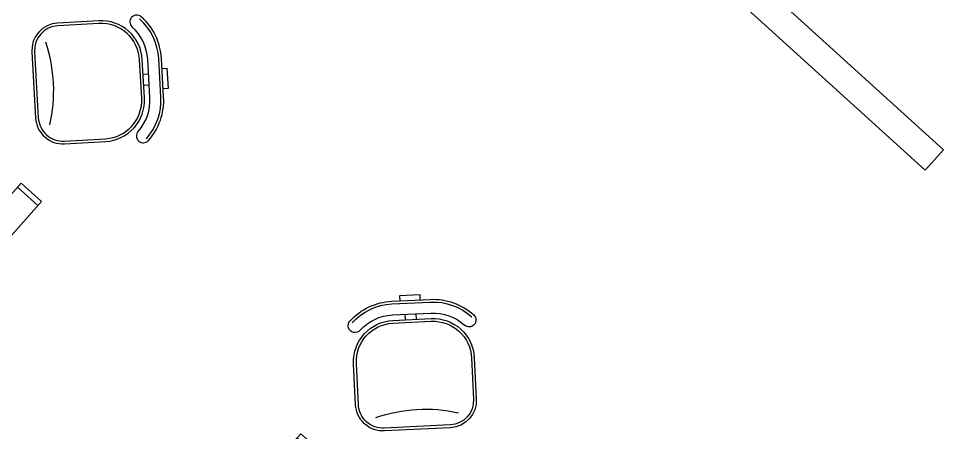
# Model space of a CAD drawing. Extents: x -1.7 to 87, y -33.6 to 19.
# Drawn here: x 73.685 to 77.053, y -10.403 to -8.897 of the extents above; entities that cross this region are included whole.
import ezdxf

# ---------------------------------------------------------------- set-up
doc = ezdxf.new("R2010")
doc.units = 0
doc.layers.add('AR-MOB', color=2, linetype='Continuous')

# ---------------------------------------------------------------- blocks, each defined once
blk = doc.blocks.new('CADEIRA-S')
at = {"color": 2}
for p, q in [((0.0718, 0.2686), (-0.0682, 0.2686)), ((0.0718, 0.2186), (-0.0682, 0.2186)), ((0.0718, 0.1986), (-0.0682, 0.1986)), ((-0.2182, 0.0486), (-0.2182, -0.1014)), ((0.2218, -0.1014), (0.2218, 0.0486)), ((-0.1182, -0.2014), (0.1218, -0.2014))]:
    blk.add_line(p, q, dxfattribs=at)
at = {"color": 1}
for p, q in [((0.0718, 0.2586), (-0.0682, 0.2586)), ((-0.0148, 0.1986), (-0.0149, 0.2186)), ((0.0252, 0.1986), (0.0251, 0.2186)), ((0.0718, 0.1886), (-0.0682, 0.1886)), ((-0.2082, 0.0486), (-0.2082, -0.1014)), ((0.2118, -0.1014), (0.2118, 0.0486)), ((-0.1182, -0.1914), (0.1218, -0.1914))]:
    blk.add_line(p, q, dxfattribs=at)
at = {"color": 2}
blk.add_lwpolyline([(-0.032, 0.2686), (-0.032, 0.2867), (0.0426, 0.2867), (0.0426, 0.2686)], dxfattribs=at)
for centre, radius, start, end in [((-0.0682, 0.0486), 0.22, 90, 135), ((0.0718, 0.0486), 0.22, 45, 90), ((-0.2061, 0.1864), 0.025, 135, 315), ((-0.0682, 0.0486), 0.17, 90, 135), ((0.0718, 0.0486), 0.17, 45, 90), ((0.2097, 0.1864), 0.025, 225, 45), ((-0.0682, 0.0486), 0.15, 90, 180), ((0.0718, 0.0486), 0.15, 0, 90), ((-0.1182, -0.1014), 0.1, 180, 270), ((0.1218, -0.1014), 0.1, 270, 0)]:
    blk.add_arc(centre, radius, start, end, dxfattribs=at)
at = {"color": 1}
for centre, radius, start, end in [((-0.0682, 0.0486), 0.21, 90, 135), ((0.0718, 0.0486), 0.21, 45, 90), ((-0.0682, 0.0486), 0.14, 90, 180), ((0.0718, 0.0486), 0.14, 0, 90), ((-0.1182, -0.1014), 0.09, 180, 270), ((-0.0052, -0.6823), 0.5534, 73.6911, 105.2491), ((0.1218, -0.1014), 0.09, 270, 0)]:
    blk.add_arc(centre, radius, start, end, dxfattribs=at)
blk = doc.blocks.new('CPU')
at = {"color": 1}
blk.add_line((1.1721, 1.0512), (1.1721, 0.9512), dxfattribs=at)
blk.add_lwpolyline([(0.7821, 0.9512), (1.1921, 0.9512), (1.1921, 1.0512), (0.7821, 1.0512)], close=True, dxfattribs=at)
blk = doc.blocks.new('estacao de trabalho 290 x 150')
at = {"color": 2}
blk.add_lwpolyline([(-1.45, 0), (1.45, 0), (1.45, 0.1), (-1.45, 0.1)], close=True, dxfattribs=at)
at = {"extrusion": (0, 0, -1), "xscale": -1, "zscale": -1, "rotation": 314.9999999999914}
blk.add_blockref('CADEIRA-S', (0.9586, 1.0061), dxfattribs=at)
at = {"rotation": 180.0250248330859}
blk.add_blockref('CPU', (0.6734, 2.1201), dxfattribs=at)

msp = doc.modelspace()

# ---------------------------------------------------------------- block references
at = {"layer": 'AR-MOB', "xscale": -1}
for p, rotation in [((75.9112, -8.4746), 317.8191666666414), ((75.2307, -11.5759), 47.81916666666783)]:
    msp.add_blockref('estacao de trabalho 290 x 150', p, dxfattribs=dict(at, rotation=rotation))
at = {"layer": 'AR-MOB', "rotation": 228.2767903291003}
msp.add_blockref('estacao de trabalho 290 x 150', (72.552, -9.1713), dxfattribs=at)

doc.saveas('drawing.dxf')
